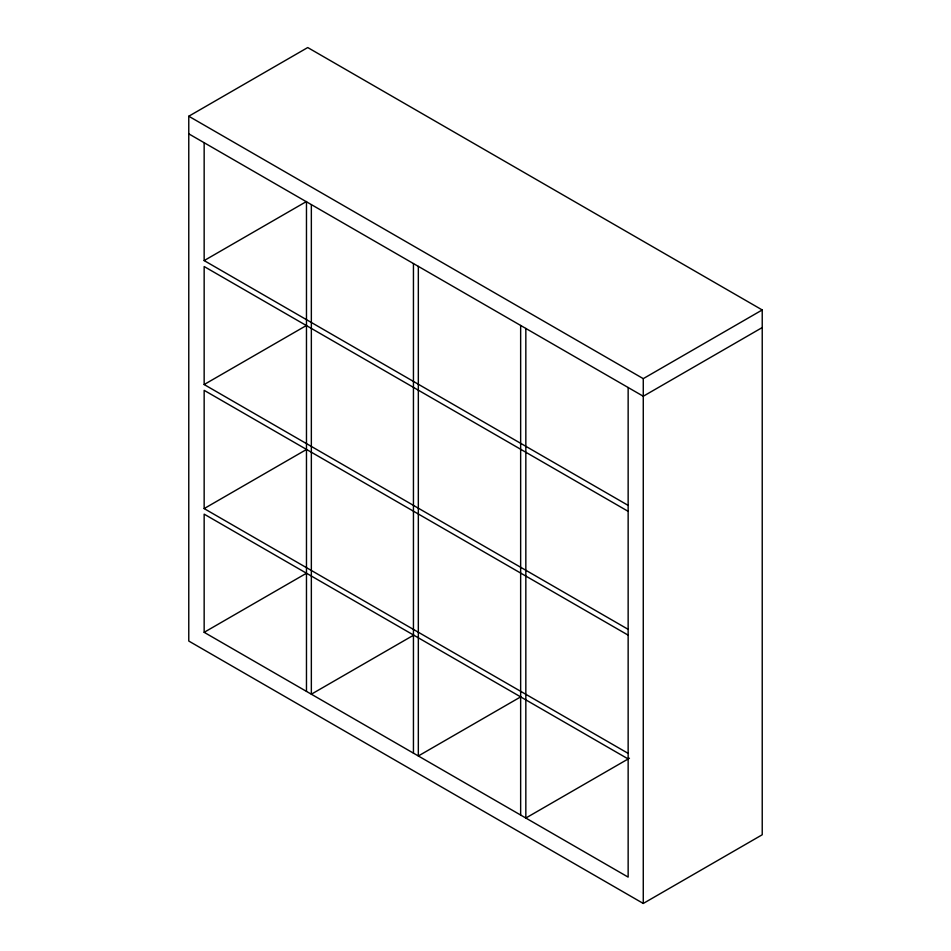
<?xml version="1.0" encoding="UTF-8"?>
<svg xmlns="http://www.w3.org/2000/svg" width="951" height="951" viewBox="0 0 951 951"><rect width="100%" height="100%" fill="white"/><g stroke="black" fill="none" stroke-linecap="round" stroke-linejoin="round"><path stroke-width="1.43" d="M188.774 116.236L307.732 47.55L762.226 309.955L762.226 834.764L643.268 903.45L188.774 641.045L188.774 116.236L643.268 378.641L762.226 309.955M204.156 142.721L204.156 260.586L306.484 201.505M628.147 511.329L204.156 266.53L204.156 384.537L306.484 325.456M628.147 635.137L204.156 390.338L204.156 508.583L306.484 449.49M628.147 758.946L204.156 514.146L204.156 632.32L306.484 573.239M762.226 327.56L643.268 396.246L188.774 133.841M413.685 635.125L311.346 694.206L311.346 204.62M520.661 696.893L418.333 755.974L418.333 266.375M629.443 758.22L525.832 818.038L525.832 328.452M204.156 260.586L628.147 505.385M204.156 384.537L628.147 629.336M204.156 508.583L628.147 753.37M204.156 632.32L628.147 877.107L628.147 387.521M643.268 378.641L643.268 903.45M520.649 325.456L520.649 815.043M413.447 263.558L413.447 753.156M306.472 201.802L306.472 691.389"/></g></svg>
